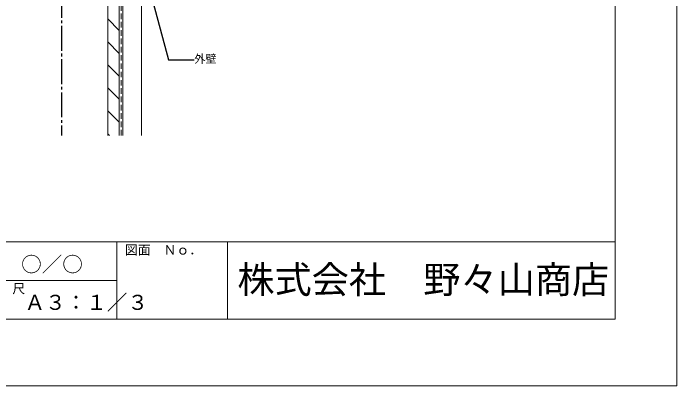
# Model space of a CAD drawing. Units: millimetres at full size, sheet at 1:3; details may follow other scales. Extents: x -1262 to 1258, y -891 to 1034.
# Drawn here: x 539 to 1258, y -891 to -487 of the extents above; entities that cross this region are included whole.
import ezdxf
from ezdxf.enums import TextEntityAlignment as Align

# ---------------------------------------------------------------- set-up
doc = ezdxf.new("R2010")
doc.units = ezdxf.units.MM
doc.header["$LTSCALE"] = 3
doc.linetypes.add('CHAIN2', pattern=[12, 9, -1, 1, -1])
doc.linetypes.add('DASHED2', pattern=[3, 2, -1])
for name, color, linetype, lineweight in [('0-0_補助1', 4, 'Continuous', 5), ('0-4_寸法線1', 5, 'Continuous', 25), ('0-6_名称1', 5, 'Continuous', 25), ('0-E_外壁1', 6, 'Continuous', 20), ('2-1_裏貼1', 2, 'Continuous', 18), ('3-9_断熱材1', 4, 'Continuous', 5), ('3-D_防水シート', 3, 'DASHED2', 9), ('5-B_枠2', 4, 'Continuous', 5)]:
    doc.layers.add(name, color=color, linetype=linetype, lineweight=lineweight)
doc.styles.add('Arial', font='')
doc.styles.add('ＭＳ ゴシック', font='')
doc.styles.get('Arial').set_extended_font_data('Arial')
doc.styles.get('ＭＳ ゴシック').set_extended_font_data('MS Gothic')

msp = doc.modelspace()

# ---------------------------------------------------------------- linework, layer by layer
at = {"layer": '0-0_補助1'}
for p, q in [((-1194.647, -735), (1191.647, -735)), ((651.647, -735), (651.647, -819)), ((771.647, -735), (771.647, -819)), ((-320.3, -777), (651.647, -777)), ((-1194.647, -819), (1191.647, -819)), ((1191.647, -819), (-1194.647, -819))]:
    msp.add_line(p, q, dxfattribs=at)
msp.add_lwpolyline([(1191.647, -819), (1191.647, 819), (-1194.647, 819), (-1194.647, -819)], dxfattribs=at)
at = {"layer": '0-4_寸法線1', "linetype": 'CHAIN2'}
msp.add_line((591.647, 723.055), (591.647, -619.534), dxfattribs=at)
at = {"layer": '0-6_名称1'}
msp.add_lwpolyline([(678.147, -428.582), (707.38, -537.678), (735.479, -537.678)], dxfattribs=at)
at = {"layer": '0-E_外壁1'}
for p, q in [((658.147, 129), (658.147, -619.534)), ((678.147, 129), (678.147, -619.534))]:
    msp.add_line(p, q, dxfattribs=at)
at = {"layer": '2-1_裏貼1'}
for p, q in [((654.147, -505.754), (641.647, -493.254)), ((654.147, -530.644), (641.647, -518.144)), ((654.147, -555.534), (641.647, -543.034)), ((654.147, -580.424), (641.647, -567.924)), ((654.147, -605.315), (641.647, -592.815)), ((643.477, -619.534), (641.647, -617.705))]:
    msp.add_line(p, q, dxfattribs=at)
at = {"layer": '3-9_断熱材1'}
for p, q in [((641.647, -619.534), (641.647, 129)), ((654.147, -619.534), (654.147, 129))]:
    msp.add_line(p, q, dxfattribs=at)
at = {"layer": '3-D_防水シート'}
msp.add_line((656.147, -619.534), (656.147, 129), dxfattribs=at)
at = {"layer": '5-B_枠2'}
msp.add_lwpolyline([(-1261.5, 891), (1258.5, 891), (1258.5, -891), (-1261.5, -891)], close=True, dxfattribs=at)

# ---------------------------------------------------------------- texts
at = {"layer": '0-0_補助1', "style": 'Arial'}
for s, height, p in [('図面\u3000Ｎｏ．', 10.23, (660.321, -751.913)), ('○／○', 16.36, (547.769, -772.439)), ('株式会社\u3000野々山商店', 29.55, (782.181, -799.551)), ('縮\u3000尺', 10.23, (510.321, -793.913)), ('Ａ３：１／３', 16.36, (551.481, -813.7))]:
    msp.add_text(s, height=height, dxfattribs=at).set_placement(p, align=Align.BOTTOM_LEFT)
at = {"layer": '0-6_名称1', "style": 'ＭＳ ゴシック'}
msp.add_text('外壁\u3000\u3000', height=8.798, dxfattribs=at).set_placement((735.479, -543.678), align=Align.BOTTOM_LEFT)

doc.saveas('drawing.dxf')
